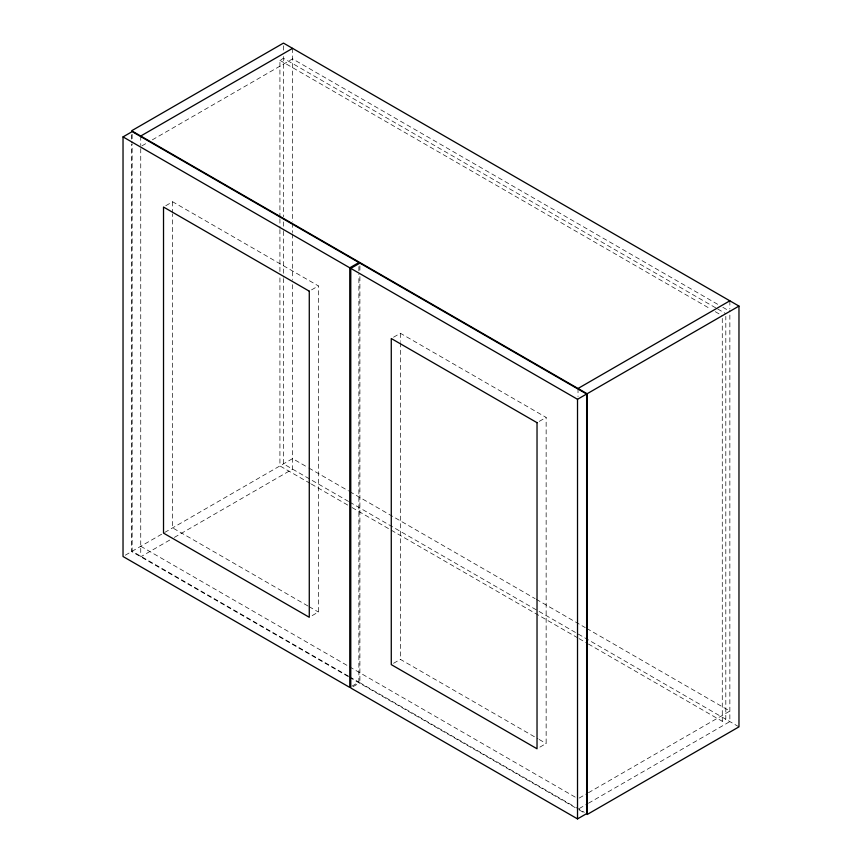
<?xml version="1.0" encoding="UTF-8"?>
<svg xmlns="http://www.w3.org/2000/svg" width="862" height="862" viewBox="0 0 862 862"><rect width="100%" height="100%" fill="white"/><g stroke="black" fill="none" stroke-linecap="round" stroke-linejoin="round"><path stroke-width="0.65" stroke-dasharray="4.31 3.23" d="M279.924 217.472L279.924 60.34L283.469 58.293L716.494 308.305M141.907 145.872L147.704 142.521M152.337 139.849L292.574 58.875L718.197 304.609M165.795 205.706L172.626 201.762L318.39 285.915L318.39 612.02L311.559 615.964M311.559 289.869L318.39 285.915M393.546 337.204L400.377 333.26L546.142 417.413L546.142 743.507L539.31 747.451M125.313 555.193L164.092 532.802M164.664 532.468L292.574 458.616L307.734 467.366M169.717 540.065L140.743 556.798L140.743 146.777M174.361 537.392L292.574 469.133L292.574 280.926M539.31 421.356L546.142 417.413M352.052 686.098L358.883 682.154L358.883 275.991M353.054 686.68L359.896 682.736L574.997 806.929M393.546 663.298L400.377 659.355L537.974 738.799M579.189 798.072L587.302 793.385M588.455 792.717L729.855 711.075L586.429 628.269M588.401 644.022L722.27 721.3L725.815 719.264L725.815 316.365M579.189 808.588L587.302 803.901M588.455 803.233L729.855 721.602L729.855 310.234M722.862 307.303L727.528 309.997M717.658 308.973L725.815 313.682M279.924 60.34L710.622 309.005M715.288 311.688L722.27 315.729M308.908 468.044L348.55 490.931M349.713 491.609L535.119 598.648M536.293 599.316L585.266 627.601M348.55 501.447L283.469 463.875L283.469 278.545M349.713 502.126L738.971 726.86M310.191 483.399L279.924 465.922L279.924 275.215M311.354 484.067L350.931 506.921M352.095 507.589L577.928 637.966M579.092 638.645L587.237 643.343M307.896 605.964L172.626 527.867L172.626 213.841M309.059 606.632L318.39 612.02M539.149 739.467L546.142 743.507M140.743 546.271L348.313 666.111M349.476 666.789L575.697 797.393M348.41 676.11L132.145 551.249L132.145 143.738M349.573 676.778L358.883 682.154M576.161 807.597L584.307 812.295M348.313 676.627L131.638 551.54L131.638 144.202M349.476 677.306L575.697 807.909M579.167 809.914L583.714 812.543M729.855 300.816L729.855 308.887M722.27 318.412L722.27 721.3M578.025 388.482L578.025 396.552M400.377 333.26L400.377 341.309M400.377 342.645L400.377 659.355M359.896 265.819L359.896 271.196M359.896 276.573L359.896 682.736M358.883 266.573L358.883 274.644M292.574 48.358L292.574 221.782M292.574 223.118L292.574 232.535M292.574 233.882L292.574 279.59M283.469 45.794L283.469 51.17M283.469 56.547L283.469 216.771M283.469 221.9L283.469 230.197M283.469 231.307L283.469 277.198M279.924 218.808L279.924 228.214M279.924 229.551L279.924 273.879M172.626 201.762L172.626 212.505M140.743 136.024L140.743 145.43M132.145 134.332L132.145 142.392M131.638 134.795L131.638 142.855"/><path stroke-width="1.29" d="M123.029 136.896L132.145 131.638L358.883 262.544L349.767 267.802L123.029 136.896L123.029 556.507L349.767 687.413L349.767 267.802M140.743 136.024L292.574 48.358M350.78 268.384L359.896 263.125L586.634 394.031L586.634 813.642L577.518 818.9L350.78 687.995L350.78 268.384L577.518 399.289L586.634 394.031M578.025 388.482L729.855 300.816M587.141 393.74L738.971 306.085L738.971 726.86L587.141 814.515L587.141 393.74L131.638 130.765L283.469 43.1L738.971 306.085M577.518 399.289L577.518 818.9M309.275 291.184L163.521 207.031L163.521 533.125L309.275 617.278L309.275 291.184M537.026 422.671L391.273 338.518L391.273 664.613L537.026 748.776L537.026 422.671"/></g></svg>
